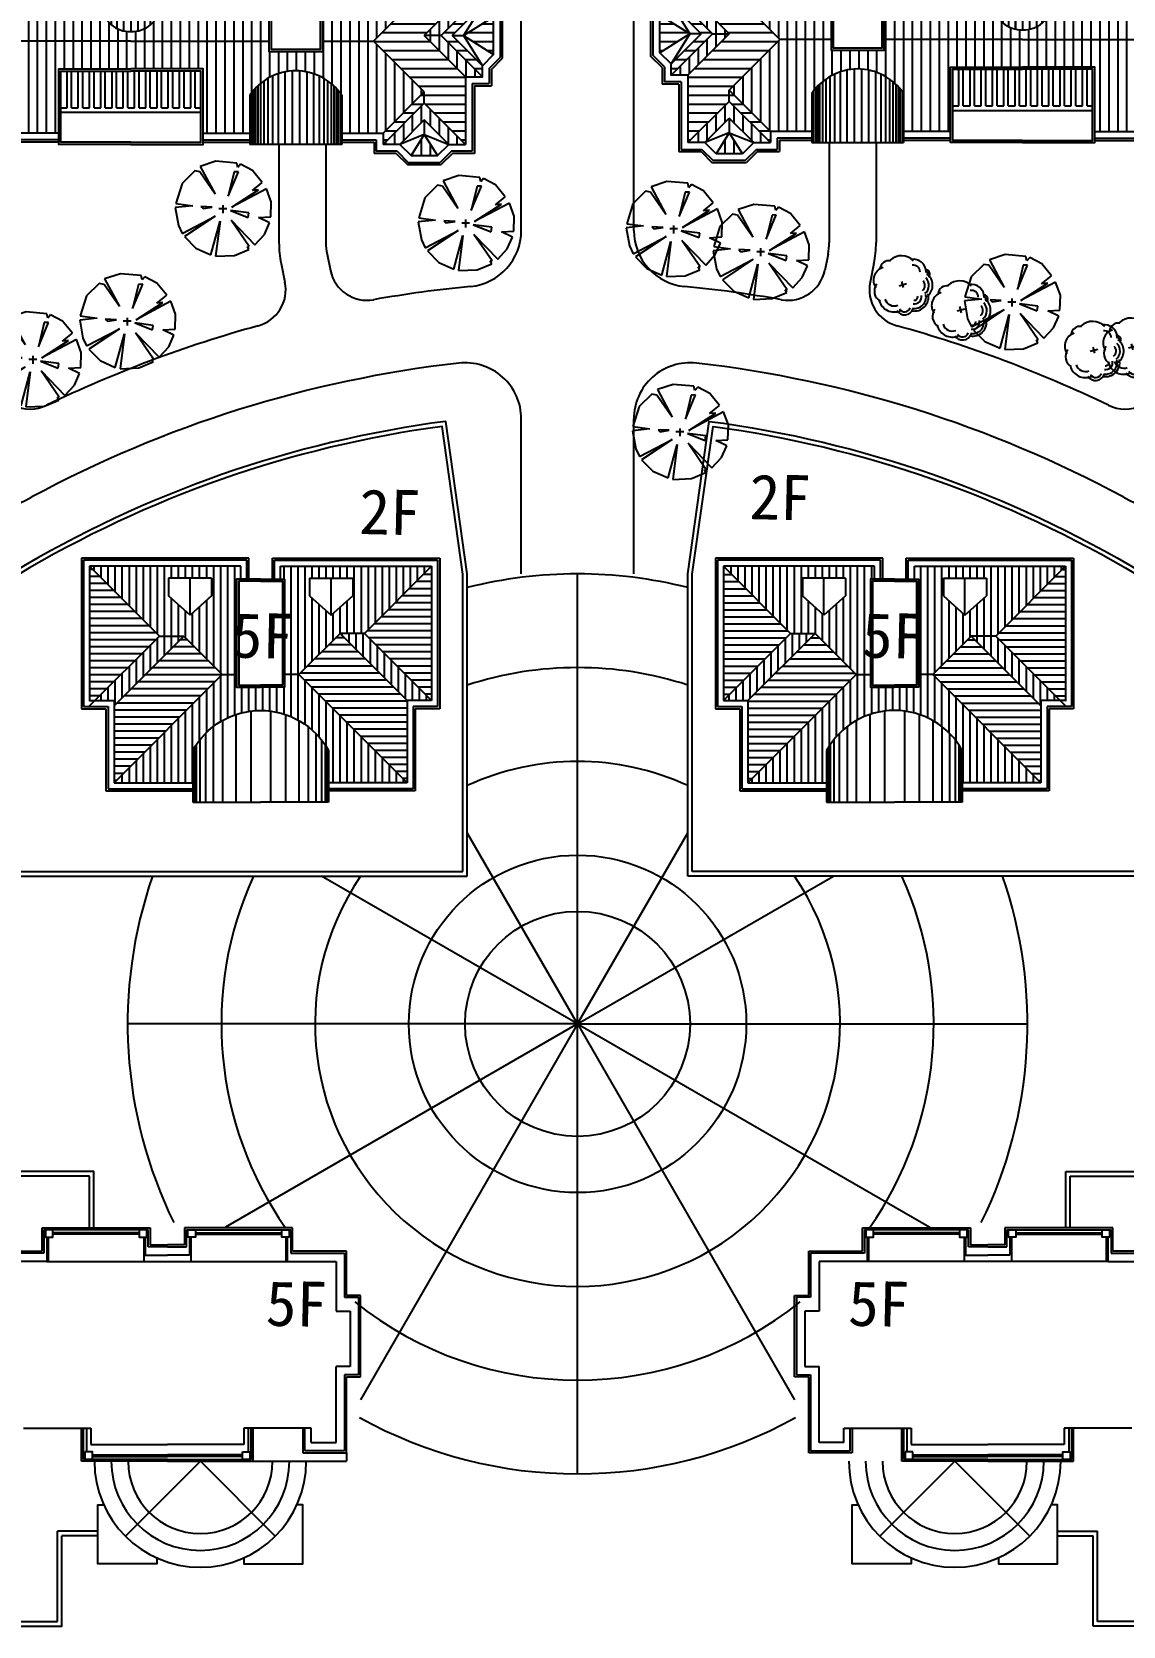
# Model space of a CAD drawing. Extents: x 225694 to 1397201, y -46174 to 794826.
# Drawn here: x 540878 to 599084, y 194669 to 279695 of the extents above; entities that cross this region are included whole.
import ezdxf
from ezdxf.enums import TextEntityAlignment as Align

# ---------------------------------------------------------------- set-up
doc = ezdxf.new("R2010")
doc.units = 0
doc.header["$LTSCALE"] = 0.5
doc.header["$MEASUREMENT"] = 0
for name, color, linetype in [('0-PD', 223, 'Continuous'), ('08-树', 73, 'Continuous'), ('KJ', 8, 'Continuous'), ('WINDOW', 3, 'Continuous'), ('ZJ', 7, 'Continuous'), ('屋顶', 135, 'Continuous'), ('树', 124, 'Continuous'), ('环境', 64, 'Continuous'), ('路', 40, 'Continuous')]:
    doc.layers.add(name, color=color, linetype=linetype)
doc.styles.add('等线体', font='')
doc.styles.get('等线体').set_extended_font_data('黑体')
pattern_1 = [(0, (-2429662.5, -3656551.4), (0, 476.25), [])]
pattern_2 = [(90, (-2429662.5, -3656551.4), (-476.25, 3e-14), [])]

# ---------------------------------------------------------------- blocks, each defined once
blk = doc.blocks.new('WD-2')
at = {"layer": 'KJ', "linetype": 'Continuous'}
h = blk.add_hatch(dxfattribs=at)
h.set_pattern_fill('LINE,_O', color=256, scale=150, angle=90)
h.set_pattern_definition(pattern_2)
h.paths.add_polyline_path([(32734, 12380), (31326, 12380), (32030, 11359)])
h.paths.add_polyline_path([(25034, 12080), (23626, 12080), (24330, 11059)])
h.paths.add_polyline_path([(12330, 11059), (13034, 12080), (11626, 12080)])
h.paths.add_polyline_path([(5334, 12380), (3926, 12380), (4630, 11359)])
h.paths.add_polyline_path([(3384, -120), (2680, 1006), (1976, -120)])
h.paths.add_polyline_path([(34684, -120), (33980, 1006), (33276, -120)])
h = blk.add_hatch(dxfattribs=at)
h.set_pattern_fill('LINE,_O', color=256, scale=150)
h.set_pattern_definition(pattern_1)
h.paths.add_polyline_path([(5380, 5980), (3430, 7930), (3430, 8830), (480, 11780), (480, 8480), (2680, 6280), (480, 4080), (480, 480), (2680, 2680), (2680, 3280)])
h.paths.add_polyline_path([(1780, 6280), (-420, 8480), (-420, 7884), (1184, 6280), (-420, 4676), (-420, 4080)])
h.paths.add_polyline_path([(33980, 6280), (36180, 8480), (36180, 11780), (33230, 8830), (33230, 7930), (31280, 5980), (33980, 3280), (33980, 2680), (36180, 480), (36180, 4080)])
h.paths.add_polyline_path([(30280, 11780), (30280, 10880), (33230, 7930), (33230, 8830)])
h.paths.add_polyline_path([(6380, 10880), (6380, 11780), (3430, 8830), (3430, 7930)])
h.paths.add_polyline_path([(35476, 6280), (37080, 7884), (37080, 8480), (34880, 6280), (37080, 4080), (37080, 4676)])
h.paths.add_polyline_path([(2680, 3280), (2680, 2680), (4880, 480), (4880, 1080)], flags=16)
h.paths.add_polyline_path([(33980, 2680), (33980, 3280), (31780, 1080), (31780, 480)], flags=16)
h = blk.add_hatch(dxfattribs=at)
h.set_pattern_fill('LINE,_O', color=256, scale=150, angle=90)
h.set_pattern_definition(pattern_2)
h.paths.add_polyline_path([(3326, 11780), (480, 11780), (3430, 8830), (6380, 11780), (5934, 11780), (4630, 10476)])
h.paths.add_polyline_path([(8110, 10580), (8480, 10580), (8480, 10880), (6380, 10880), (3430, 7930), (5380, 5980), (8110, 5980)])
h.paths.add_polyline_path([(31280, 5980), (28550, 5980), (28550, 5410), (25710, 5410), (25710, 5980), (18330, 5980), (10950, 5980), (10950, 5410), (8110, 5410), (8110, 5980), (5380, 5980), (2680, 3280), (4880, 1080), (7083, 1080), (7083, 3103, -0.244186), (9533, 4410, -0.244186), (11983, 3103), (11983, 1080), (14480, 1080), (14480, 4510), (18330, 4510), (22180, 4510), (22180, 1080), (24677, 1080), (24677, 3103, -0.244186), (27127, 4410, -0.244186), (29577, 3103), (29577, 1080), (31780, 1080), (33980, 3280)])
h.paths.add_polyline_path([(2680, 2680), (480, 480), (1376, 480), (2680, 1784), (3984, 480), (4880, 480)])
h.paths.add_polyline_path([(33980, 2680), (31780, 480), (32676, 480), (33980, 1784), (35284, 480), (36180, 480)])
h.paths.add_polyline_path([(36180, 11780), (33334, 11780), (32030, 10476), (30726, 11780), (30280, 11780), (33230, 8830)])
h.paths.add_polyline_path([(30280, 10880), (28180, 10880), (28180, 10580), (28550, 10580), (28550, 5980), (31280, 5980), (33230, 7930)])
h.paths.add_polyline_path([(25710, 10510), (24330, 9130), (22580, 10880), (22580, 8480), (20590, 8480, -0.094946), (19397, 6866, -0.180763), (18330, 6494, -0.180763), (17263, 6866, -0.094946), (16070, 8480), (14080, 8480), (14080, 10880), (12330, 9130), (10950, 10510), (10950, 5980), (18330, 5980), (25710, 5980)])
h = blk.add_hatch(dxfattribs=at)
h.set_pattern_fill('LINE,_O', color=256, scale=150)
h.set_pattern_definition(pattern_1)
h.paths.add_polyline_path([(14080, 10880), (14080, 11480), (12330, 9730), (12330, 9130)])
h.paths.add_polyline_path([(12330, 9730), (10580, 11480), (10580, 10880), (10880, 10580), (10950, 10580), (10950, 10510), (12330, 9130)])
h.paths.add_polyline_path([(25710, 10510), (25710, 10580), (25780, 10580), (26080, 10880), (26080, 11480), (24330, 9730), (24330, 9130)])
h.paths.add_polyline_path([(22580, 11480), (22580, 10880), (24330, 9130), (24330, 9730)])
h = blk.add_hatch(dxfattribs=at)
h.set_pattern_fill('LINE,_O', color=256, scale=150, angle=90)
h.set_pattern_definition(pattern_2)
h.paths.add_polyline_path([(12330, 10176), (11026, 11480), (10580, 11480), (12330, 9730), (14080, 11480), (13634, 11480)])
h.paths.add_polyline_path([(24330, 10176), (23026, 11480), (22580, 11480), (24330, 9730), (26080, 11480), (25634, 11480)])
h = blk.add_hatch(dxfattribs=at)
h.set_pattern_fill('LINE,_O', color=256, scale=150, angle=90)
h.set_pattern_definition(pattern_2)
h.paths.add_polyline_path([(480, 8480), (-420, 8480), (1780, 6280), (2680, 6280)])
h.paths.add_polyline_path([(2680, 6280), (1780, 6280), (-420, 4080), (480, 4080)])
h.paths.add_polyline_path([(34880, 6280), (33980, 6280), (36180, 4080), (37080, 4080)])
h.paths.add_polyline_path([(37080, 8480), (36180, 8480), (33980, 6280), (34880, 6280)])
h = blk.add_hatch(dxfattribs=at)
h.set_pattern_fill('LINE,_O', color=256, scale=150)
h.set_pattern_definition(pattern_1)
h.paths.add_polyline_path([(584, 6280), (-1020, 7284), (-1020, 5276)])
h = blk.add_hatch(dxfattribs=at)
h.set_pattern_fill('LINE,_O', color=256, scale=150)
h.set_pattern_definition(pattern_1)
h.paths.add_polyline_path([(37680, 7284), (36076, 6280), (37680, 5276)])
for p, q in [((16170, 8320), (16170, 8480)), ((16290, 8102), (16290, 8480)), ((16390, 7938), (16390, 8480)), ((16510, 7756), (16510, 8480)), ((16660, 7550), (16660, 8480)), ((16840, 7326), (16840, 8480)), ((17050, 7094), (17050, 8480)), ((17300, 6852), (17300, 8480)), ((17600, 6660), (17600, 8480)), ((17950, 6531), (17950, 8480)), ((17960, 6533), (17960, 8480)), ((18340, 6494), (18340, 8480)), ((18720, 6533), (18720, 8480)), ((19080, 6660), (19080, 8480)), ((19380, 6852), (19380, 8480)), ((19630, 7094), (19630, 8480)), ((19840, 7326), (19840, 8480)), ((20020, 7550), (20020, 8480)), ((20170, 7756), (20170, 8480)), ((20290, 7938), (20290, 8480)), ((20390, 8102), (20390, 8480)), ((20510, 8320), (20510, 8480)), ((8953, 4347), (8953, 480)), ((9343, 4402), (9343, 480)), ((9733, 4402), (9733, 480)), ((10113, 4347), (10113, 480)), ((14926, 2435), (14926, 4390)), ((15166, 2435), (15166, 4390)), ((15526, 2435), (15526, 4390)), ((15766, 2435), (15766, 4390)), ((16126, 2435), (16126, 4390)), ((16366, 2435), (16366, 4390)), ((16726, 2435), (16726, 4390)), ((16966, 2435), (16966, 4390)), ((17326, 2435), (17326, 4390)), ((17566, 2435), (17566, 4390)), ((17926, 2435), (17926, 4390)), ((18166, 2435), (18166, 4390)), ((18526, 2435), (18526, 4390)), ((18766, 2435), (18766, 4390)), ((19126, 2435), (19126, 4390)), ((19366, 2435), (19366, 4390)), ((19726, 2435), (19726, 4390)), ((19966, 2435), (19966, 4390)), ((20326, 2435), (20326, 4390)), ((20566, 2435), (20566, 4390)), ((20926, 2435), (20926, 4390)), ((21166, 2435), (21166, 4390)), ((21526, 2435), (21526, 4390)), ((21766, 2435), (21766, 4390)), ((26547, 4347), (26547, 480)), ((26927, 4402), (26927, 480)), ((27317, 4402), (27317, 480)), ((27707, 4347), (27707, 480)), ((7383, 3473), (7383, 480)), ((7503, 3593), (7503, 480)), ((7653, 3725), (7653, 480)), ((7833, 3874), (7833, 480)), ((8043, 3997), (8043, 480)), ((8293, 4128), (8293, 480)), ((8593, 4249), (8593, 480)), ((10473, 4249), (10473, 480)), ((10773, 4128), (10773, 480)), ((11023, 3997), (11023, 480)), ((11233, 3874), (11233, 480)), ((11413, 3725), (11413, 480)), ((11563, 3593), (11563, 480)), ((11683, 3473), (11683, 480)), ((24977, 3473), (24977, 480)), ((25097, 3593), (25097, 480)), ((25247, 3725), (25247, 480)), ((25427, 3874), (25427, 480)), ((25637, 3997), (25637, 480)), ((25887, 4128), (25887, 480)), ((26187, 4249), (26187, 480)), ((28067, 4249), (28067, 480)), ((28367, 4128), (28367, 480)), ((28617, 3997), (28617, 480)), ((28827, 3874), (28827, 480)), ((29007, 3725), (29007, 480)), ((29157, 3593), (29157, 480)), ((29277, 3473), (29277, 480)), ((7163, 3214), (7163, 480)), ((7283, 3363), (7283, 480)), ((11783, 3363), (11783, 480)), ((11903, 3214), (11903, 480)), ((24757, 3214), (24757, 480)), ((24877, 3363), (24877, 480)), ((29377, 3363), (29377, 480)), ((29497, 3214), (29497, 480)), ((14600, 2435), (14926, 2435)), ((14600, 2195), (22060, 2195)), ((15166, 2435), (15526, 2435)), ((15766, 2435), (16126, 2435)), ((16366, 2435), (16726, 2435)), ((16966, 2435), (17326, 2435)), ((17566, 2435), (17926, 2435)), ((18166, 2435), (18526, 2435)), ((18766, 2435), (19126, 2435)), ((19366, 2435), (19726, 2435)), ((19966, 2435), (20326, 2435)), ((20566, 2435), (20926, 2435)), ((21166, 2435), (21526, 2435)), ((21766, 2435), (22060, 2435))]:
    blk.add_line(p, q, dxfattribs=at)
at = {"layer": '屋顶'}
for p, q in [((3128, 12260), (3728, 12860)), ((3728, 12860), (5532, 12860)), ((6132, 12260), (5532, 12860)), ((30528, 12260), (31128, 12860)), ((32932, 12860), (31128, 12860)), ((33532, 12260), (32932, 12860)), ((3128, 12260), (0, 12260)), ((0, 12260), (0, 8960)), ((3177, 12140), (120, 12140)), ((120, 12140), (120, 8840)), ((3177, 12140), (3777, 12740)), ((3326, 11780), (3926, 12380)), ((3777, 12740), (5483, 12740)), ((4630, 11359), (3926, 12380)), ((3926, 12380), (5334, 12380)), ((4630, 11359), (5334, 12380)), ((5934, 11780), (5334, 12380)), ((6083, 12140), (5483, 12740)), ((6083, 12140), (8840, 12140)), ((6132, 12260), (8960, 12260)), ((8840, 10580), (8840, 12140)), ((8960, 10580), (8960, 12260)), ((10100, 11960), (10100, 10580)), ((10100, 11960), (10828, 11960)), ((10828, 11960), (11428, 12560)), ((10877, 11840), (11477, 12440)), ((11026, 11480), (11626, 12080)), ((13232, 12560), (11428, 12560)), ((13183, 12440), (11477, 12440)), ((12330, 11059), (11626, 12080)), ((11626, 12080), (13034, 12080)), ((12330, 11059), (13034, 12080)), ((13634, 11480), (13034, 12080)), ((13783, 11840), (13183, 12440)), ((13832, 11960), (13232, 12560)), ((13832, 11960), (14430, 11960)), ((14430, 11960), (14430, 11480)), ((14430, 11960), (14430, 11480)), ((22230, 11960), (22230, 11480)), ((22230, 11960), (22230, 11480)), ((22828, 11960), (22230, 11960)), ((22828, 11960), (23428, 12560)), ((22877, 11840), (23477, 12440)), ((23026, 11480), (23626, 12080)), ((23428, 12560), (25232, 12560)), ((23477, 12440), (25183, 12440)), ((24330, 11059), (23626, 12080)), ((25034, 12080), (23626, 12080)), ((24330, 11059), (25034, 12080)), ((25634, 11480), (25034, 12080)), ((25783, 11840), (25183, 12440)), ((25832, 11960), (25232, 12560)), ((26560, 11960), (25832, 11960)), ((26560, 11960), (26560, 10580)), ((27700, 10580), (27700, 12260)), ((30528, 12260), (27700, 12260)), ((27820, 10580), (27820, 12140)), ((30577, 12140), (27820, 12140)), ((30577, 12140), (31177, 12740)), ((30726, 11780), (31326, 12380)), ((32883, 12740), (31177, 12740)), ((32030, 11359), (31326, 12380)), ((32734, 12380), (31326, 12380)), ((32030, 11359), (32734, 12380)), ((33334, 11780), (32734, 12380)), ((33483, 12140), (32883, 12740)), ((33483, 12140), (36540, 12140)), ((33532, 12260), (36660, 12260)), ((36540, 12140), (36540, 8840)), ((36660, 12260), (36660, 8960)), ((3326, 11780), (480, 11780)), ((480, 11780), (3430, 8830)), ((480, 11780), (480, 8480)), ((4630, 11359), (3326, 11780)), ((3326, 11780), (4630, 10476)), ((6380, 11780), (3430, 8830)), ((4630, 11359), (5934, 11780)), ((5934, 11780), (4630, 10476)), ((4630, 10476), (4630, 11359)), ((5934, 11780), (6380, 11780)), ((6380, 10880), (6380, 11780)), ((10220, 11840), (10220, 10580)), ((10220, 11840), (10877, 11840)), ((10580, 11480), (10580, 10580)), ((10580, 11480), (11026, 11480)), ((10580, 11480), (12330, 9730)), ((11026, 11480), (12330, 10176)), ((12330, 11059), (11026, 11480)), ((13634, 11480), (12330, 10176)), ((12330, 11059), (13634, 11480)), ((14080, 11480), (12330, 9730)), ((12330, 10176), (12330, 11059)), ((14080, 11480), (13634, 11480)), ((13783, 11840), (14310, 11840)), ((14080, 11480), (14080, 8480)), ((14310, 11840), (14310, 11360)), ((14310, 11840), (14310, 11360)), ((14310, 11360), (16830, 11360)), ((14430, 11480), (16950, 11480)), ((16830, 11360), (16830, 9860)), ((16950, 11480), (16950, 9980)), ((22230, 11480), (19710, 11480)), ((19710, 11480), (19710, 9980)), ((22350, 11360), (19830, 11360)), ((19830, 11360), (19830, 9860)), ((22350, 11840), (22350, 11360)), ((22350, 11840), (22350, 11360)), ((22877, 11840), (22350, 11840)), ((22580, 11480), (22580, 8480)), ((22580, 11480), (23026, 11480)), ((22580, 11480), (24330, 9730)), ((24330, 11059), (23026, 11480)), ((23026, 11480), (24330, 10176)), ((24330, 11059), (25634, 11480)), ((25634, 11480), (24330, 10176)), ((26080, 11480), (24330, 9730)), ((24330, 10176), (24330, 11059)), ((26080, 11480), (25634, 11480)), ((26440, 11840), (25783, 11840)), ((26080, 11480), (26080, 10580)), ((26440, 11840), (26440, 10580)), ((30726, 11780), (30280, 11780)), ((30280, 10880), (30280, 11780)), ((30280, 11780), (33230, 8830)), ((30726, 11780), (32030, 10476)), ((32030, 11359), (30726, 11780)), ((33334, 11780), (32030, 10476)), ((32030, 11359), (33334, 11780)), ((32030, 10476), (32030, 11359)), ((36180, 11780), (33230, 8830)), ((33334, 11780), (36180, 11780)), ((36180, 11780), (36180, 8480)), ((6380, 10880), (3430, 7930)), ((8480, 10880), (6380, 10880)), ((8480, 10580), (8480, 10880)), ((10580, 10880), (12330, 9130)), ((14080, 10880), (12330, 9130)), ((22580, 10880), (24330, 9130)), ((26080, 10880), (24330, 9130)), ((28180, 10580), (28180, 10880)), ((28180, 10880), (30280, 10880)), ((30280, 10880), (33230, 7930)), ((12330, 9730), (12330, 9130)), ((16830, 9860), (18211, 9860)), ((16950, 9980), (18330, 9980)), ((18211, 9980), (18211, 8480)), ((19710, 9980), (18330, 9980)), ((18449, 9980), (18449, 8480)), ((19830, 9860), (18449, 9860)), ((24330, 9730), (24330, 9130)), ((-900, 8960), (0, 8960)), ((-900, 8082), (-900, 8960)), ((-780, 8840), (120, 8840)), ((-780, 8033), (-780, 8840)), ((3430, 8830), (3430, 7930)), ((33230, 8830), (33230, 7930)), ((37440, 8840), (36540, 8840)), ((37560, 8960), (36660, 8960)), ((37440, 8033), (37440, 8840)), ((37560, 8082), (37560, 8960)), ((-900, 8082), (-1500, 7482)), ((-780, 8033), (-1380, 7433)), ((1780, 6280), (-420, 8480)), ((1184, 6280), (-420, 7884)), ((-420, 7884), (584, 6280)), ((2680, 6280), (480, 8480)), ((3430, 7930), (5380, 5980)), ((18330, 8480), (14080, 8480)), ((18330, 8480), (22580, 8480)), ((33230, 7930), (31280, 5980)), ((33980, 6280), (36180, 8480)), ((34880, 6280), (37080, 8480)), ((35476, 6280), (37080, 7884)), ((37080, 7884), (36076, 6280)), ((37440, 8033), (38040, 7433)), ((37560, 8082), (38160, 7482)), ((-1500, 5078), (-1500, 7482)), ((-1380, 5127), (-1380, 7433)), ((584, 6280), (-1020, 7284)), ((36076, 6280), (37680, 7284)), ((38040, 5127), (38040, 7433)), ((38160, 5078), (38160, 7482)), ((584, 6280), (-1020, 5276)), ((1184, 6280), (-420, 4676)), ((1780, 6280), (-420, 4080)), ((584, 6280), (-420, 4676)), ((2680, 6280), (480, 4080)), ((1184, 6280), (584, 6280)), ((1780, 6280), (2680, 6280)), ((2680, 3280), (5380, 5980)), ((8110, 5980), (5380, 5980)), ((18330, 5980), (10950, 5980)), ((18330, 5980), (25710, 5980)), ((28550, 5980), (31280, 5980)), ((33980, 3280), (31280, 5980)), ((33980, 6280), (36180, 4080)), ((34880, 6280), (33980, 6280)), ((34880, 6280), (37080, 4080)), ((35476, 6280), (36076, 6280)), ((35476, 6280), (37080, 4676)), ((36076, 6280), (37680, 5276)), ((36076, 6280), (37080, 4676)), ((-780, 4527), (-1380, 5127)), ((37440, 4527), (38040, 5127)), ((-900, 4478), (-1500, 5078)), ((-900, 4478), (-900, 3600)), ((-780, 4527), (-780, 3720)), ((37440, 4527), (37440, 3720)), ((37560, 4478), (38160, 5078)), ((37560, 4478), (37560, 3600)), ((0, 3600), (-900, 3600)), ((120, 3720), (-780, 3720)), ((0, 3600), (0, 0)), ((120, 3720), (120, 120)), ((480, 4080), (480, 480)), ((36180, 4080), (36180, 480)), ((36540, 3720), (36540, 120)), ((36540, 3720), (37440, 3720)), ((36660, 3600), (36660, 0)), ((36660, 3600), (37560, 3600)), ((480, 480), (2680, 2680)), ((2680, 2680), (2680, 3280)), ((4880, 1080), (2680, 3280)), ((4880, 480), (2680, 2680)), ((7083, 3103), (7083, 480)), ((11983, 3103), (11983, 480)), ((24677, 3103), (24677, 480)), ((24677, 3103), (24677, 480)), ((29577, 3103), (29577, 480)), ((29577, 3103), (29577, 480)), ((31780, 1080), (33980, 3280)), ((31780, 480), (33980, 2680)), ((33980, 2680), (33980, 3280)), ((36180, 480), (33980, 2680)), ((1376, 480), (2680, 1784)), ((3984, 480), (2680, 1784)), ((2680, 1784), (2680, 1006)), ((32676, 480), (33980, 1784)), ((35284, 480), (33980, 1784)), ((33980, 1784), (33980, 1006)), ((2680, 1006), (1376, 480)), ((2680, 1006), (1976, -120)), ((2680, 1006), (3984, 480)), ((2680, 1006), (3384, -120)), ((4880, 1080), (4880, 480)), ((7083, 1080), (4880, 1080)), ((14483, 1080), (11983, 1080)), ((22177, 1080), (24677, 1080)), ((29577, 1080), (31780, 1080)), ((31780, 1080), (31780, 480)), ((33980, 1006), (32676, 480)), ((33980, 1006), (33276, -120)), ((33980, 1006), (35284, 480)), ((33980, 1006), (34684, -120)), ((0, 0), (1178, 0)), ((120, 120), (1227, 120)), ((1376, 480), (480, 480)), ((1178, 0), (1778, -600)), ((1227, 120), (1827, -480)), ((1976, -120), (1376, 480)), ((3984, 480), (3384, -120)), ((4133, 120), (3533, -480)), ((4182, 0), (3582, -600)), ((3984, 480), (4880, 480)), ((4133, 120), (5240, 120)), ((4182, 0), (5360, 0)), ((5240, 720), (5240, 120)), ((7083, 720), (5240, 720)), ((5360, 600), (5360, 0)), ((7083, 600), (5360, 600)), ((7083, 480), (11983, 480)), ((14483, 720), (11983, 720)), ((14483, 600), (11983, 600)), ((22177, 720), (24677, 720)), ((22177, 600), (24677, 600)), ((29577, 480), (24677, 480)), ((29577, 480), (24677, 480)), ((29577, 720), (31420, 720)), ((29577, 600), (31300, 600)), ((31300, 600), (31300, 0)), ((32478, 0), (31300, 0)), ((31420, 720), (31420, 120)), ((32527, 120), (31420, 120)), ((32676, 480), (31780, 480)), ((32478, 0), (33078, -600)), ((32527, 120), (33127, -480)), ((32676, 480), (33276, -120)), ((34684, -120), (35284, 480)), ((35433, 120), (34833, -480)), ((35482, 0), (34882, -600)), ((35284, 480), (36180, 480)), ((36540, 120), (35433, 120)), ((36660, 0), (35482, 0)), ((3582, -600), (1778, -600)), ((3533, -480), (1827, -480)), ((3384, -120), (1976, -120)), ((33078, -600), (34882, -600)), ((33127, -480), (34833, -480)), ((33276, -120), (34684, -120))]:
    blk.add_line(p, q, dxfattribs=at)
for points in [[(10950, 10580), (8110, 10580), (8110, 5410), (10950, 5410)], [(10830, 10460), (8230, 10460), (8230, 5530), (10830, 5530)], [(25710, 10580), (28550, 10580), (28550, 5410), (25710, 5410)], [(25830, 10460), (28430, 10460), (28430, 5530), (25830, 5530)]]:
    blk.add_lwpolyline(points, close=True, dxfattribs=at)
for points in [[(480, 4080), (-420, 4080), (-420, 4676), (-1020, 5276), (-1020, 7284), (-420, 7884), (-420, 8480), (480, 8480)], [(36180, 4080), (37080, 4080), (37080, 4676), (37680, 5276), (37680, 7284), (37080, 7884), (37080, 8480), (36180, 8480)], [(18330, 480), (14480, 480), (14480, 4510), (18330, 4510)], [(18330, 600), (14600, 600), (14600, 4390), (18330, 4390)], [(18330, 480), (22180, 480), (22180, 4510), (18330, 4510)], [(18330, 600), (22060, 600), (22060, 4390), (18330, 4390)]]:
    blk.add_lwpolyline(points, dxfattribs=at)
for centre, radius, start, end in [((20899, 10786), 5333, 205.61905, 227.31397), ((15781, 10786), 5333, 312.68603, 334.38095), ((18294, 8107), 1613, 230.29775, 271.2831), ((18366, 8107), 1613, 268.7169, 309.70225), ((9566, 1398), 3012, 90.63097, 145.52011), ((9500, 1398), 3012, 34.47989, 89.36903), ((27160, 1398), 3012, 90.63097, 145.52011), ((27160, 1398), 3012, 90.63097, 145.52011), ((27094, 1398), 3012, 34.47989, 89.36903), ((27094, 1398), 3012, 34.47989, 89.36903)]:
    blk.add_arc(centre, radius, start, end, dxfattribs=at)
blk = doc.blocks.new('A$C5BCC4B1A')
at = {"layer": 'KJ'}
h = blk.add_hatch(dxfattribs=at)
h.set_pattern_fill('LINE,_O', color=256, scale=3000, angle=90)
h.set_pattern_definition([(90, (-894827.43, -230099.72), (-375, 2e-14), [])])
h.paths.add_polyline_path([(8274, 11882), (8490, 11882), (8490, 12572), (432, 12572), (4012, 8992), (5317, 8992), (7507, 6802), (8274, 6802)])
h.paths.add_polyline_path([(5791, 9968), (4641, 10993), (4641, 11940), (6941, 11940), (6941, 10993)], flags=16)
h.paths.add_polyline_path([(18672, 12572), (10614, 12572), (10614, 11882), (10830, 11882), (10830, 6971), (10830, 6802), (11597, 6802), (13647, 8852), (14952, 8852)])
h.paths.add_polyline_path([(12163, 10993), (12163, 11940), (14463, 11940), (14463, 10993), (13313, 9968)], flags=16)
h.paths.add_polyline_path([(14952, 8852), (13647, 8852), (17367, 5132), (17367, 5412), (18392, 5412)])
h.paths.add_polyline_path([(11597, 6802), (10830, 6802), (10830, 6119), (9552, 6119), (8274, 6119), (8274, 6802), (7507, 6802), (1737, 1032), (5934, 1032), (5934, 2753, -0.272682), (9552, 4884, -0.272682), (13170, 2753), (13170, 1032), (17367, 1032)])
h = blk.add_hatch(dxfattribs=at)
h.set_pattern_fill('LINE', color=256, scale=3000, style=0)
h.set_pattern_definition([(7e-15, (-1102051.74, -198876.7), (0, 375), [])])
h.paths.add_polyline_path([(7507, 6802), (5317, 8992), (1737, 5412), (1737, 1032)])
h.paths.add_polyline_path([(4012, 8992), (552, 12452), (552, 5532)])
h.paths.add_polyline_path([(552, 12452), (432, 12452), (432, 5412), (552, 5532)])
h = blk.add_hatch(dxfattribs=at)
h.set_pattern_fill('LINE,_O', color=256, scale=3000)
h.set_pattern_definition([(0, (-894827.43, -230099.72), (0, 375), [])])
h.paths.add_polyline_path([(13647, 8852), (11597, 6802), (17367, 1032), (17367, 5132)])
h.paths.add_polyline_path([(18672, 12572), (14952, 8852), (18392, 5412), (18672, 5412)])
h = blk.add_hatch(dxfattribs=at)
h.set_pattern_fill('LINE', color=256, scale=3000, angle=90, style=0)
h.set_pattern_definition([(90, (-1142807.17, -191676.7), (-375, 2e-14), [])])
h.paths.add_polyline_path([(5317, 8992), (4012, 8992), (432, 5412), (1737, 5412)])
at = {"layer": 'KJ', "linetype": 'Continuous'}
for p, q in [((7511, 4345), (7511, 0)), ((8231, 4667), (8231, 0)), ((9023, 4850), (9023, 0)), ((10081, 4850), (10081, 0)), ((10873, 4667), (10873, 0)), ((11593, 4345), (11593, 0)), ((6609, 3654), (6609, 0)), ((7023, 4021), (7023, 0)), ((12081, 4021), (12081, 0)), ((12495, 3654), (12495, 0)), ((6006, 2877), (6006, 0)), ((6114, 3048), (6114, 0)), ((6312, 3319), (6312, 0)), ((12792, 3319), (12792, 0)), ((12990, 3048), (12990, 0)), ((13098, 2877), (13098, 0))]:
    blk.add_line(p, q, dxfattribs=at)
at = {"layer": '屋顶'}
for p, q in [((8922, 13004), (0, 13004)), ((0, 13004), (0, 4980)), ((8814, 12896), (108, 12896)), ((108, 12896), (108, 5088)), ((8814, 11882), (8814, 12896)), ((8922, 11882), (8922, 13004)), ((10182, 13004), (19104, 13004)), ((10182, 11882), (10182, 13004)), ((10290, 12896), (18996, 12896)), ((10290, 11882), (10290, 12896)), ((18996, 12896), (18996, 5088)), ((19104, 13004), (19104, 4980)), ((432, 12572), (432, 5412)), ((432, 12572), (4012, 8992)), ((8490, 12572), (432, 12572)), ((8490, 11882), (8490, 12572)), ((8490, 11882), (8490, 12572)), ((10614, 11882), (10614, 12572)), ((10614, 11882), (10614, 12572)), ((10614, 12572), (18672, 12572)), ((18672, 12572), (14952, 8852)), ((18672, 12572), (18672, 5372)), ((8274, 11882), (8274, 6971)), ((10830, 11882), (10830, 6971)), ((432, 5412), (4012, 8992)), ((1737, 5412), (5317, 8992)), ((4012, 8992), (5317, 8992)), ((5317, 8992), (7507, 6802)), ((13647, 8852), (11597, 6802)), ((17367, 5132), (13647, 8852)), ((14952, 8852), (13647, 8852)), ((18672, 5132), (14952, 8852)), ((1737, 1032), (7507, 6802)), ((7507, 6802), (8274, 6802)), ((11597, 6802), (10830, 6802)), ((17367, 1032), (11597, 6802)), ((432, 5412), (1737, 5412)), ((1737, 5412), (1737, 1032)), ((18672, 5412), (17367, 5412)), ((17367, 5412), (17367, 1032)), ((0, 4980), (1305, 4980)), ((108, 5088), (1413, 5088)), ((1305, 4980), (1305, 600)), ((1413, 5088), (1413, 708)), ((17691, 5088), (17691, 708)), ((18996, 5088), (17691, 5088)), ((17799, 4980), (17799, 600)), ((19104, 4980), (17799, 4980)), ((5934, 2753), (5934, 0)), ((13170, 2753), (13170, 0)), ((1737, 1032), (5934, 1032)), ((17367, 1032), (13170, 1032)), ((1305, 600), (5934, 600)), ((1413, 708), (5934, 708)), ((5934, 0), (9552, 0)), ((13170, 0), (9552, 0)), ((17691, 708), (13170, 708)), ((17799, 600), (13170, 600))]:
    blk.add_line(p, q, dxfattribs=at)
at = {"layer": '屋顶', "linetype": 'Continuous'}
for p, q in [((6941, 11940), (4641, 11940)), ((4641, 11940), (4641, 10993)), ((5791, 9968), (5791, 11940)), ((6941, 11940), (6941, 10993)), ((12163, 11940), (14463, 11940)), ((12163, 11940), (12163, 10993)), ((13313, 9968), (13313, 11940)), ((14463, 11940), (14463, 10993)), ((5791, 9968), (4641, 10993)), ((6941, 10993), (5791, 9968)), ((12163, 10993), (13313, 9968)), ((13313, 9968), (14463, 10993))]:
    blk.add_line(p, q, dxfattribs=at)
at = {"layer": '屋顶'}
for points in [[(9552, 11882), (8274, 11882), (8274, 6119), (9552, 6119)], [(9552, 11774), (8382, 11774), (8382, 6227), (9552, 6227)], [(9552, 11882), (10830, 11882), (10830, 6119), (9552, 6119)], [(9552, 11774), (10722, 11774), (10722, 6227), (9552, 6227)]]:
    blk.add_lwpolyline(points, dxfattribs=at)
for start, end in [(90, 151.01086), (28.98914, 90)]:
    blk.add_arc((9552, 748), 4136, start, end, dxfattribs=at)
blk = doc.blocks.new('棕榈')
at = {"layer": '树', "color": 64, "linetype": 'Continuous'}
for p, q in [((-688, 831), (-995, 530)), ((-566, 808), (-688, 831)), ((-196, 270), (-566, 808)), ((-172, 1067), (-553, 940)), ((-553, 940), (-196, 270)), ((336, 1025), (-172, 1067)), ((127, 220), (373, 813)), ((270, 808), (127, 220)), ((373, 813), (270, 808)), ((360, 916), (336, 1025)), ((426, 996), (360, 916)), ((717, 842), (426, 996)), ((953, 551), (717, 842)), ((-995, 530), (-1146, 45)), ((1056, 402), (209, -50)), ((715, 357), (953, 551)), ((1170, 85), (1056, 402)), ((-1146, 45), (-738, -11)), ((0, -192), (0, 0)), ((209, -50), (863, 371)), ((863, 371), (715, 357)), ((1159, -278), (1170, 85)), ((-738, -11), (-1159, -58)), ((-1159, -58), (-1080, -495)), ((-990, -683), (-193, -267)), ((-193, -267), (-937, -763)), ((-537, -32), (-487, -82)), ((-265, -48), (-537, -32)), ((-487, -82), (-265, -48)), ((88, -84), (-103, -84)), ((177, -127), (611, -294)), ((625, -185), (177, -127)), ((633, -1004), (193, -363)), ((193, -363), (770, -961)), ((611, -294), (625, -185)), ((863, -297), (1159, -278)), ((1130, -424), (863, -297)), ((-1080, -495), (-990, -683)), ((-937, -763), (-662, -1041)), ((-294, -1205), (-73, -388)), ((-73, -388), (-180, -1239)), ((770, -961), (1003, -707)), ((1003, -707), (1130, -424)), ((-662, -1041), (-294, -1205)), ((275, -1218), (627, -1072)), ((627, -1072), (590, -1004)), ((590, -1004), (633, -1004)), ((-180, -1239), (275, -1218))]:
    blk.add_line(p, q, dxfattribs=at)
blk = doc.blocks.new('桂花')
at = {"layer": '08-树', "linetype": 'ByBlock'}
for p, q in [((0, 0), (-316, 0)), ((-149, -187), (-149, 195))]:
    blk.add_line(p, q, dxfattribs=at)
for centre, radius, start, end in [((-743, 93), 815, 118.84094, 207.99249), ((-612, 656), 626, 75.25333, 173.88926), ((-612, 656), 332, 75.25333, 173.88926), ((-367, 1210), 204, 31.9374, 177.28646), ((-367, 1210), 110, 31.9374, 177.28646), ((79, 732), 688, 22.6842, 120.58139), ((79, 732), 509, 22.6842, 120.58139), ((79, 732), 314, 22.6842, 120.58139), ((574, 395), 565, 335.05145, 87.04818), ((574, 395), 687, 335.05145, 87.04818), ((574, 395), 158, 335.05145, 87.04818), ((574, 395), 344, 335.05145, 87.04818), ((868, -183), 294, 286.7742, 55.27854), ((868, -183), 443, 286.7742, 55.27854), ((-1031, -465), 437, 155.37629, 247.63718), ((-552, -692), 652, 181.43938, 289.22617), ((287, -545), 475, 271.89809, 6.29095), ((287, -545), 769, 271.89809, 6.29095), ((-59, -897), 543, 216.09834, 316.34387)]:
    blk.add_arc(centre, radius, start, end, dxfattribs=at)
blk = doc.blocks.new('GUIHUA')
at = {"layer": '树', "linetype": 'ByBlock', "xscale": 1.0944, "yscale": 1.0944, "zscale": 1.0944}
blk.add_blockref('桂花', (169, -8), dxfattribs=at)

msp = doc.modelspace()

# ---------------------------------------------------------------- linework, layer by layer
at = {"layer": 'WINDOW', "color": 7}
for p, q in [((543943.2, 218668.9), (477343.2, 218668.9)), ((543943.2, 215908.9), (543943.2, 218668.9)), ((596023.2, 218908.9), (662863.2, 218908.9)), ((596023.2, 215908.9), (596023.2, 218908.9)), ((596263.2, 218668.9), (662623.2, 218668.9)), ((596263.2, 215908.9), (596263.2, 218668.9)), ((545866.6, 199462.3), (549863.2, 203458.9)), ((549863.2, 203458.9), (553859.7, 199462.3)), ((590103.2, 203458.9), (586106.6, 199462.3)), ((594099.7, 199462.3), (590103.2, 203458.9)), ((542243.2, 194908.9), (542243.2, 199726.9)), ((544391.2, 199726.9), (542243.2, 199726.9)), ((542483.2, 194668.9), (542483.2, 199486.9)), ((544391.2, 199486.9), (542483.2, 199486.9)), ((595575.2, 199726.9), (597723.2, 199726.9)), ((595575.2, 199486.9), (597483.2, 199486.9)), ((597483.2, 194668.9), (597483.2, 199486.9)), ((597723.2, 194908.9), (597723.2, 199726.9)), ((477343.2, 194908.9), (542243.2, 194908.9)), ((662623.2, 194908.9), (597723.2, 194908.9)), ((531976.4, 194668.9), (542483.2, 194668.9)), ((662863.2, 194668.9), (597483.2, 194668.9))]:
    msp.add_line(p, q, dxfattribs=at)
for points in [[(564103.2, 234668.9), (564103.2, 250797.3), (562961.1, 258923.5, 0.1030507), (539863.2, 250856.8), (539863.2, 234668.9)], [(563863.2, 234908.9), (563863.2, 250780.5), (562756.6, 258654.1, 0.1014715), (540103.2, 250720.9), (540103.2, 234908.9)], [(575863.2, 234668.9), (575863.2, 250797.3), (577005.2, 258923.5, -0.1030507), (600103.2, 250856.8), (600103.2, 234668.9)], [(576103.2, 234908.9), (576103.2, 250780.5), (577209.7, 258654.1, -0.1014715), (599863.2, 250720.9), (599863.2, 234908.9)]]:
    msp.add_lwpolyline(points, format="xyb", close=True, dxfattribs=at)
for points in [[(544183.2, 215908.9), (544183.2, 218908.9), (477103.2, 218908.9), (477103.2, 194668.9), (542483.2, 194668.9), (542483.2, 197668.9)], [(547535.2, 198308.6), (547535.2, 197986.9), (544391.2, 197986.9), (544391.2, 201130.9), (544708.5, 201130.9)], [(552191.2, 198308.6), (552191.2, 197986.9), (555335.2, 197986.9), (555335.2, 201130.9), (555017.8, 201130.9)], [(587775.2, 198308.6), (587775.2, 197986.9), (584631.2, 197986.9), (584631.2, 201130.9), (584948.5, 201130.9)], [(592431.2, 198308.6), (592431.2, 197986.9), (595575.2, 197986.9), (595575.2, 201130.9), (595257.8, 201130.9)]]:
    msp.add_lwpolyline(points, dxfattribs=at)
for centre, radius in [((549863.2, 203458.9), 5652), ((549863.2, 203458.9), 4752), ((549863.2, 203458.9), 3852), ((590103.2, 203458.9), 5652), ((590103.2, 203458.9), 4752), ((590103.2, 203458.9), 3852)]:
    msp.add_arc(centre, radius, 180, 360, dxfattribs=at)
at = {"layer": '屋顶', "color": 7}
for p, q in [((541423.2, 215908.9), (547183.2, 215908.9)), ((541423.2, 214658.9), (541423.2, 215908.9)), ((547083.2, 215808.9), (541523.2, 215808.9)), ((541523.2, 215808.9), (541523.2, 214558.9)), ((541687, 214108.9), (541687, 215408.9)), ((541767, 214108.9), (541767, 215408.9)), ((546603.2, 215648.9), (542003.2, 215648.9)), ((546603.2, 215568.9), (542003.2, 215568.9)), ((546843.2, 215408.9), (546843.2, 214108.9)), ((546923.2, 215408.9), (546923.2, 214448.9)), ((547083.2, 214898.9), (547083.2, 215808.9)), ((547183.2, 215908.9), (547183.2, 214998.9)), ((554783.2, 215908.9), (549023.2, 215908.9)), ((549023.2, 215908.9), (549023.2, 214998.9)), ((549123.2, 215808.9), (554683.2, 215808.9)), ((549123.2, 214898.9), (549123.2, 215808.9)), ((549283.2, 215408.9), (549283.2, 214448.9)), ((549363.2, 215408.9), (549363.2, 214108.9)), ((549603.2, 215648.9), (554203.2, 215648.9)), ((549603.2, 215568.9), (554203.2, 215568.9)), ((554439.3, 214108.9), (554439.3, 215408.9)), ((554519.3, 214108.9), (554519.3, 215408.9)), ((554683.2, 215808.9), (554683.2, 214558.9)), ((554783.2, 214658.9), (554783.2, 215908.9)), ((585183.2, 215908.9), (590943.2, 215908.9)), ((585183.2, 214658.9), (585183.2, 215908.9)), ((590843.2, 215808.9), (585283.2, 215808.9)), ((585283.2, 215808.9), (585283.2, 214558.9)), ((585447, 214108.9), (585447, 215408.9)), ((585527, 214108.9), (585527, 215408.9)), ((590363.2, 215648.9), (585763.2, 215648.9)), ((590363.2, 215568.9), (585763.2, 215568.9)), ((590603.2, 215408.9), (590603.2, 214108.9)), ((590683.2, 215408.9), (590683.2, 214448.9)), ((590843.2, 214898.9), (590843.2, 215808.9)), ((590943.2, 215908.9), (590943.2, 214998.9)), ((598543.2, 215908.9), (592783.2, 215908.9)), ((592783.2, 215908.9), (592783.2, 214998.9)), ((592883.2, 215808.9), (598443.2, 215808.9)), ((592883.2, 214898.9), (592883.2, 215808.9)), ((593043.2, 215408.9), (593043.2, 214448.9)), ((593123.2, 215408.9), (593123.2, 214108.9)), ((593363.2, 215648.9), (597963.2, 215648.9)), ((593363.2, 215568.9), (597963.2, 215568.9)), ((598199.3, 214108.9), (598199.3, 215408.9)), ((598279.3, 214108.9), (598279.3, 215408.9)), ((598443.2, 215808.9), (598443.2, 214558.9)), ((598543.2, 214658.9), (598543.2, 215908.9)), ((538553.2, 214658.9), (541423.2, 214658.9)), ((541523.2, 214558.9), (538653.2, 214558.9)), ((541523.2, 214558.9), (541518.2, 214558.9)), ((546923.2, 214448.9), (548103.2, 214448.9)), ((548103.2, 214898.9), (547083.2, 214898.9)), ((547183.2, 214998.9), (548103.2, 214998.9)), ((549023.2, 214998.9), (548103.2, 214998.9)), ((548103.2, 214898.9), (549123.2, 214898.9)), ((549283.2, 214448.9), (548103.2, 214448.9)), ((554683.2, 214558.9), (557553.2, 214558.9)), ((557653.2, 214658.9), (554783.2, 214658.9)), ((554913.8, 214558.9), (557508.2, 214558.9)), ((557553.2, 214558.9), (557553.2, 212208.9)), ((557653.2, 212308.9), (557653.2, 214658.9)), ((582313.2, 212308.9), (582313.2, 214658.9)), ((582313.2, 214658.9), (585183.2, 214658.9)), ((582413.2, 214558.9), (582413.2, 212208.9)), ((585283.2, 214558.9), (582413.2, 214558.9)), ((585052.5, 214558.9), (582458.2, 214558.9)), ((590683.2, 214448.9), (591863.2, 214448.9)), ((591863.2, 214898.9), (590843.2, 214898.9)), ((590943.2, 214998.9), (591863.2, 214998.9)), ((592783.2, 214998.9), (591863.2, 214998.9)), ((591863.2, 214898.9), (592883.2, 214898.9)), ((593043.2, 214448.9), (591863.2, 214448.9)), ((598443.2, 214558.9), (598448.2, 214558.9)), ((598443.2, 214558.9), (601313.2, 214558.9)), ((601413.2, 214658.9), (598543.2, 214658.9)), ((541683.2, 214108.9), (539103.2, 214108.9)), ((541683.2, 214108.9), (557103.2, 214108.9)), ((557103.2, 214108.9), (557103.2, 211458.9)), ((598283.2, 214108.9), (582863.2, 214108.9)), ((582863.2, 214108.9), (582863.2, 211458.9)), ((598283.2, 214108.9), (600863.2, 214108.9)), ((557553.2, 212208.9), (558303.2, 212208.9)), ((558403.2, 212308.9), (557653.2, 212308.9)), ((558303.2, 212208.9), (558303.2, 208068.9)), ((558403.2, 207968.9), (558403.2, 212308.9)), ((581563.2, 212308.9), (582313.2, 212308.9)), ((581563.2, 207968.9), (581563.2, 212308.9)), ((582413.2, 212208.9), (581663.2, 212208.9)), ((581663.2, 212208.9), (581663.2, 208068.9)), ((557103.2, 211458.9), (557853.2, 211458.9)), ((557853.2, 211458.9), (557853.2, 208518.9)), ((582113.2, 211458.9), (582113.2, 208518.9)), ((582863.2, 211458.9), (582113.2, 211458.9)), ((557853.2, 208518.9), (557103.2, 208518.9)), ((557103.2, 204468.9), (557103.2, 208518.9)), ((582113.2, 208518.9), (582863.2, 208518.9)), ((582863.2, 204468.9), (582863.2, 208518.9)), ((558303.2, 208068.9), (557553.2, 208068.9)), ((557803.2, 208068.9), (557553.2, 208068.9)), ((557553.2, 208068.9), (557553.2, 204018.9)), ((557553.2, 208068.9), (557553.2, 204018.9)), ((557653.2, 207968.9), (558403.2, 207968.9)), ((557653.2, 203918.9), (557653.2, 207968.9)), ((582313.2, 207968.9), (581563.2, 207968.9)), ((581663.2, 208068.9), (582413.2, 208068.9)), ((582163.2, 208068.9), (582413.2, 208068.9)), ((582313.2, 203918.9), (582313.2, 207968.9)), ((582413.2, 208068.9), (582413.2, 204018.9)), ((582413.2, 208068.9), (582413.2, 204018.9)), ((540423.2, 205218.9), (544023.2, 205218.9)), ((543323.2, 205218.9), (544023.2, 205218.9)), ((543523.2, 203458.9), (543523.2, 205218.9)), ((543623.2, 203558.9), (543623.2, 205218.9)), ((543783.2, 205218.9), (543783.2, 203958.9)), ((544023.2, 205218.9), (544023.2, 204358.9)), ((552883.2, 205218.9), (552183.2, 205218.9)), ((552183.2, 205218.9), (552183.2, 204358.9)), ((555783.2, 205218.9), (552183.2, 205218.9)), ((552423.2, 205218.9), (552423.2, 203958.9)), ((552583.2, 203558.9), (552583.2, 205218.9)), ((552683.2, 203458.9), (552683.2, 205218.9)), ((555333.2, 205218.9), (555333.2, 203918.9)), ((555433.2, 204018.9), (555433.2, 205218.9)), ((555433.2, 204018.9), (555433.2, 205218.9)), ((555783.2, 204468.9), (555783.2, 205218.9)), ((584183.2, 204468.9), (584183.2, 205218.9)), ((584183.2, 205218.9), (587783.2, 205218.9)), ((584533.2, 204018.9), (584533.2, 205218.9)), ((584533.2, 204018.9), (584533.2, 205218.9)), ((584633.2, 205218.9), (584633.2, 203918.9)), ((587083.2, 205218.9), (587783.2, 205218.9)), ((587283.2, 203458.9), (587283.2, 205218.9)), ((587383.2, 203558.9), (587383.2, 205218.9)), ((587543.2, 205218.9), (587543.2, 203958.9)), ((587783.2, 205218.9), (587783.2, 204358.9)), ((596643.2, 205218.9), (595943.2, 205218.9)), ((595943.2, 205218.9), (595943.2, 204358.9)), ((599543.2, 205218.9), (595943.2, 205218.9)), ((596183.2, 205218.9), (596183.2, 203958.9)), ((596343.2, 203558.9), (596343.2, 205218.9)), ((596443.2, 203458.9), (596443.2, 205218.9)), ((544023.2, 204358.9), (548103.2, 204358.9)), ((552183.2, 204358.9), (548103.2, 204358.9)), ((555783.2, 204468.9), (557103.2, 204468.9)), ((584183.2, 204468.9), (582863.2, 204468.9)), ((587783.2, 204358.9), (591863.2, 204358.9)), ((595943.2, 204358.9), (591863.2, 204358.9)), ((548103.2, 203458.9), (543523.2, 203458.9)), ((548103.2, 203558.9), (543623.2, 203558.9)), ((544103.2, 203798.9), (548103.2, 203798.9)), ((544103.2, 203718.9), (548103.2, 203718.9)), ((552103.2, 203798.9), (548103.2, 203798.9)), ((552103.2, 203718.9), (548103.2, 203718.9)), ((548103.2, 203558.9), (552583.2, 203558.9)), ((548103.2, 203458.9), (552683.2, 203458.9)), ((549863.2, 203458.9), (557653.2, 203458.9)), ((552103.2, 203558.9), (552103.2, 203958.9)), ((552103.2, 203958.9), (552503.2, 203958.9)), ((552503.2, 203558.9), (552103.2, 203558.9)), ((552503.2, 203958.9), (552503.2, 203558.9)), ((555333.2, 203918.9), (557653.2, 203918.9)), ((557553.2, 204018.9), (555433.2, 204018.9)), ((557553.2, 204018.9), (555433.2, 204018.9)), ((557653.2, 203918.9), (557653.2, 203458.9)), ((584633.2, 203918.9), (582313.2, 203918.9)), ((582413.2, 204018.9), (584533.2, 204018.9)), ((582413.2, 204018.9), (584533.2, 204018.9)), ((591863.2, 203458.9), (587283.2, 203458.9)), ((591863.2, 203558.9), (587383.2, 203558.9)), ((587463.2, 203958.9), (587463.2, 203558.9)), ((587863.2, 203958.9), (587463.2, 203958.9)), ((587463.2, 203558.9), (587863.2, 203558.9)), ((587863.2, 203558.9), (587863.2, 203958.9)), ((587863.2, 203798.9), (591863.2, 203798.9)), ((587863.2, 203718.9), (591863.2, 203718.9)), ((595863.2, 203798.9), (591863.2, 203798.9)), ((595863.2, 203718.9), (591863.2, 203718.9)), ((591863.2, 203558.9), (596343.2, 203558.9)), ((591863.2, 203458.9), (596443.2, 203458.9))]:
    msp.add_line(p, q, dxfattribs=at)
for points in [[(541603.2, 215808.9), (541603.2, 215408.9), (542003.2, 215408.9), (542003.2, 215808.9)], [(546603.2, 215808.9), (546603.2, 215408.9), (547003.2, 215408.9), (547003.2, 215808.9)], [(549603.2, 215808.9), (549603.2, 215408.9), (549203.2, 215408.9), (549203.2, 215808.9)], [(554603.2, 215808.9), (554603.2, 215408.9), (554203.2, 215408.9), (554203.2, 215808.9)], [(585363.2, 215808.9), (585363.2, 215408.9), (585763.2, 215408.9), (585763.2, 215808.9)], [(590363.2, 215808.9), (590363.2, 215408.9), (590763.2, 215408.9), (590763.2, 215808.9)], [(593363.2, 215808.9), (593363.2, 215408.9), (592963.2, 215408.9), (592963.2, 215808.9)], [(598363.2, 215808.9), (598363.2, 215408.9), (597963.2, 215408.9), (597963.2, 215808.9)], [(543703.2, 203958.9), (543703.2, 203558.9), (544103.2, 203558.9), (544103.2, 203958.9)], [(596263.2, 203958.9), (596263.2, 203558.9), (595863.2, 203558.9), (595863.2, 203958.9)]]:
    msp.add_lwpolyline(points, close=True, dxfattribs=at)
at = {"layer": '环境', "color": 7}
for p, q in [((569983.2, 202788.9), (569983.2, 250788.9)), ((569983.2, 226788.9), (564103.2, 236973.4)), ((569983.2, 226788.9), (575863.2, 236973.4)), ((569983.2, 226788.9), (556334.6, 234668.9)), ((569983.2, 226788.9), (583631.7, 234668.9)), ((569983.2, 226788.9), (545983.2, 226788.9)), ((569983.2, 226788.9), (551199.9, 215944.4)), ((569983.2, 226788.9), (558403, 206731.5)), ((569983.2, 226788.9), (593983.2, 226788.9)), ((569983.2, 226788.9), (581563.3, 206731.5)), ((569983.2, 226788.9), (588766.4, 215944.4))]:
    msp.add_line(p, q, dxfattribs=at)
for radius in [9000, 6000]:
    msp.add_circle((569983.2, 226788.9), radius, dxfattribs=at)
for radius, start, end in [(24000, 75.818166, 104.181834), (19000, 71.972485, 108.027515), (14000, 65.165413, 114.834587), (24000, 160.832353, 206.19746), (19000, 155.497255, 214.933938), (14000, 145.746381, 34.253619), (19000, 325.066062, 24.502745), (24000, 333.80254, 19.167647), (19000, 231.298495, 308.701505), (24000, 241.008178, 298.991822)]:
    msp.add_arc((569983.2, 226788.9), radius, start, end, dxfattribs=at)
at = {"layer": '路', "color": 7}
for p, q in [((566983.2, 269104.2), (566983.2, 282835)), ((572983.2, 269104.2), (572983.2, 282835)), ((566983.2, 250788.9), (566983.2, 259048.8)), ((572983.2, 250788.9), (572983.2, 259048.8))]:
    msp.add_line(p, q, dxfattribs=at)
at = {"layer": '路', "color": 7, "linetype": 'Continuous'}
for p, q in [((554058, 273732.3), (554058, 268453.2)), ((556558, 273732.3), (556558, 268453.2)), ((583408.3, 273732.3), (583408.3, 268453.2)), ((585908.3, 273732.3), (585908.3, 268453.2)), ((556620.3, 267845.3), (556800.4, 266974.8)), ((583346, 267845.3), (583165.9, 266974.8)), ((554172.1, 267338.6), (554376.2, 266352.7)), ((585794.2, 267338.6), (585590.1, 266352.7))]:
    msp.add_line(p, q, dxfattribs=at)
at = {"layer": '路', "color": 7}
for centre, start, end in [((563983.2, 269104.2), 275.568341, 0), ((575983.2, 269104.2), 180, 264.431659), ((563983.2, 259048.8), 0, 96.500349), ((575983.2, 259048.8), 83.499651, 180)]:
    msp.add_arc(centre, 3000, start, end, dxfattribs=at)
at = {"layer": '路', "color": 7, "linetype": 'Continuous'}
for centre, radius, start, end in [((559558, 268453.2), 5500, 180, 191.691721), ((559558, 268453.2), 3000, 180, 191.691721), ((580408.3, 268453.2), 3000, 348.308279, 360), ((580408.3, 268453.2), 5500, 348.308279, 360), ((552417.7, 265947.4), 2000, 285.431891, 11.691721), ((558758.9, 267380.1), 2000, 191.691721, 280.030371), ((581207.4, 267380.1), 2000, 259.969629, 348.308279), ((587548.6, 265947.4), 2000, 168.308279, 254.568109), ((570774, 199449.9), 66984.6, 95.568341, 100.030371), ((569192.3, 199449.9), 66984.6, 79.969629, 84.431659), ((570774, 199449.9), 66984.6, 105.431891, 115.759677), ((569192.3, 199449.9), 66984.6, 64.240323, 74.568109), ((570774, 199449.9), 62984.6, 96.500349, 118.332469), ((569192.3, 199449.9), 62984.6, 61.667531, 83.499651), ((540793.4, 261579.1), 2000, 191.691721, 295.759677), ((599172.9, 261579.1), 2000, 244.240323, 348.308279), ((535187.2, 265452), 12000, 270, 298.332469), ((604779.1, 265452), 12000, 241.667531, 270)]:
    msp.add_arc(centre, radius, start, end, dxfattribs=at)

# ---------------------------------------------------------------- block references
at = {"layer": '0-PD', "color": 7, "linetype": 'Continuous'}
for p in [(527827.8, 273216.5), (575394.4, 273308.9)]:
    msp.add_blockref('WD-2', p, dxfattribs=at)
at = {"layer": 'KJ', "color": 7, "xscale": -1}
msp.add_blockref('A$C5BCC4B1A', (562629.7, 238618.9), dxfattribs=at)
at = {"layer": 'KJ', "color": 7}
msp.add_blockref('A$C5BCC4B1A', (577336.6, 238618.9), dxfattribs=at)
at = {"layer": '树', "color": 7, "xscale": 2.197147679980844, "yscale": 2.197147679980844, "zscale": 2.19714768}
for p in [(551075.9, 270449.6), (564031.9, 269685), (575127.1, 269366.5), (579766.7, 268151.1), (593164.4, 265470.4), (545974.5, 264450.1), (540943.3, 262412.8), (575456.4, 258549.7)]:
    msp.add_blockref('棕榈', p, dxfattribs=at)
at = {"layer": '树', "color": 7, "rotation": 284.9686464037668}
for p in [(587337.3, 266219.6), (590433.9, 264879.8), (597533.5, 262719), (599578.6, 262896.7)]:
    msp.add_blockref('GUIHUA', p, dxfattribs=at)

# ---------------------------------------------------------------- texts
at = {"layer": 'ZJ', "color": 7, "linetype": 'Continuous', "style": '等线体'}
for s, p in [('2F', (580795.6, 254874.9)), ('2F', (559979.6, 254080.9)), ('5F', (553177.3, 247473.3)), ('5F', (586793, 247473.3)), ('5F', (554993.4, 211839.5)), ('5F', (586055.6, 211839.5))]:
    msp.add_text(s, height=2400, rotation=358.735354, dxfattribs=at).set_placement(p, align=Align.MIDDLE)

doc.saveas('drawing.dxf')
